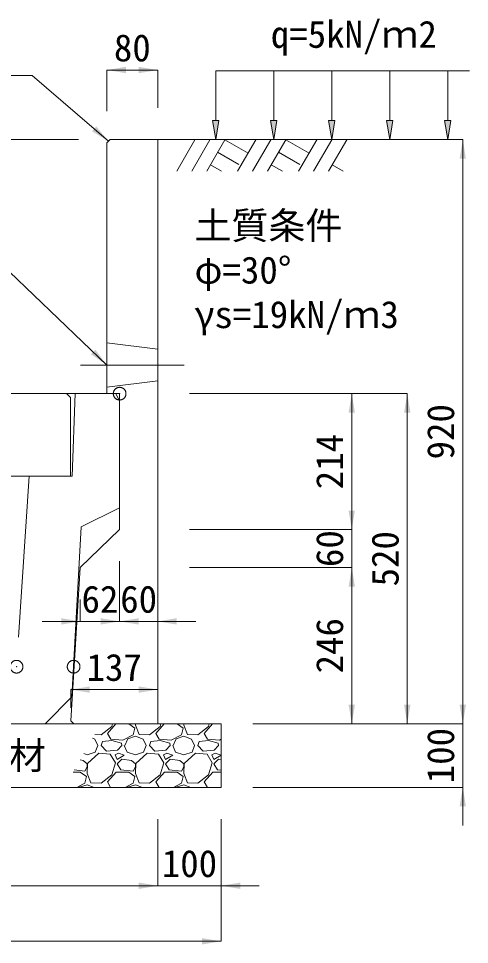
# Model space of a CAD drawing. Units: millimetres at full size, sheet at 1:40. Extents: x 206103 to 244503, y 883348 to 903496.
# Drawn here: x 231421 to 232132, y 900101 to 901559 of the extents above; entities that cross this region are included whole.
import ezdxf
from ezdxf.enums import TextEntityAlignment as Align

# ---------------------------------------------------------------- set-up
doc = ezdxf.new("R2010")
doc.units = ezdxf.units.MM
doc.header["$LTSCALE"] = 40
doc.header["$PDMODE"] = 32
doc.header["$PDSIZE"] = 20
doc.linetypes.add('DASHED', pattern=[7.5, 6, -1.5])
doc.linetypes.add('USER1', pattern=[28.575, 19.05, -3.175, 3.175, -3.175])
for name, color, linetype, lineweight in [('0_2', 7, 'Continuous', 20), ('パネックスKUR', 2, 'Continuous', 20), ('基礎材', 7, 'Continuous', 15), ('寸法線', 7, 'Continuous', 13), ('引出線', 4, 'Continuous', 13), ('本体', 2, 'Continuous', 13), ('補助線', 8, 'USER1', 13), ('ﾊｯﾁﾝｸﾞ', 7, 'Continuous', 5)]:
    doc.layers.add(name, color=color, linetype=linetype, lineweight=lineweight)
doc.layers.add('文字', color=7, linetype='Continuous')
doc.styles.add('ＭＳ ゴシック', font='')
doc.styles.get('ＭＳ ゴシック').set_extended_font_data('MS Gothic')

# ---------------------------------------------------------------- blocks, each defined once
blk = doc.blocks.new('filled_arrow')
at = {"color": 0, "linetype": 'Continuous', "lineweight": -2}
blk.add_solid([(7.5, 1.25), (0, 0), (7.5, -1.25)], dxfattribs=at)

msp = doc.modelspace()

# ---------------------------------------------------------------- hatches: boundary and pattern name
at = {"layer": '寸法線'}
for points in [[(231736.62, 901398.33), (231731.62, 901368.33), (231726.62, 901398.33)], [(231828.03, 901398.33), (231823.03, 901368.33), (231818.03, 901398.33)], [(231919.44, 901398.33), (231914.44, 901368.33), (231909.44, 901398.33)], [(232010.86, 901398.33), (232005.86, 901368.33), (232000.86, 901398.33)], [(232102.27, 901398.33), (232097.27, 901368.33), (232092.27, 901398.33)]]:
    msp.add_hatch(color=256, dxfattribs=at).paths.add_polyline_path(points)

# ---------------------------------------------------------------- linework, layer by layer
at = {"layer": '0_2'}
msp.add_line((231640.21, 901368.33), (232040.21, 901368.33), dxfattribs=at)
at = {"layer": 'パネックスKUR'}
for p, q in [((231560.21, 901363.33), (231565.21, 901368.33)), ((231560.21, 901363.33), (231560.21, 900968.33)), ((231640.21, 901368.33), (231565.21, 901368.33)), ((231640.21, 901368.33), (231640.21, 900448.33)), ((231580.21, 900968.33), (231560.21, 900968.33)), ((231580.21, 900968.33), (231580.21, 900754.33)), ((231580.21, 900754.33), (231518.21, 900694.33)), ((231518.21, 900694.33), (231503.51, 900453.32)), ((231503.51, 900453.32), (231508.21, 900448.33)), ((231640.21, 900448.33), (231508.21, 900448.33))]:
    msp.add_line(p, q, dxfattribs=at)
at = {"layer": 'パネックスKUR', "linetype": 'DASHED', "lineweight": 9}
for p, q in [((231560.21, 901048.33), (231640.21, 901038.33)), ((231560.21, 900978.33), (231640.21, 900988.33))]:
    msp.add_line(p, q, dxfattribs=at)
at = {"layer": '基礎材'}
for p, q in [((231012.71, 900448.33), (231740.25, 900448.33)), ((231740.25, 900448.33), (231740.25, 900348.33)), ((231012.71, 900348.33), (231740.25, 900348.33))]:
    msp.add_line(p, q, dxfattribs=at)
at = {"layer": '寸法線'}
for p, q in [((231560.21, 901477.99), (231640.21, 901477.99)), ((231560.21, 901413.33), (231560.21, 901477.99)), ((231640.21, 901418.33), (231640.21, 901477.99)), ((231515.21, 901368.33), (231065.21, 901368.33)), ((231690.21, 901368.33), (232121.05, 901368.33)), ((232121.05, 900448.33), (232121.05, 901368.33)), ((231510.21, 900968.33), (231065.21, 900968.33)), ((231690.21, 900968.33), (232033.55, 900968.33)), ((231690.21, 900968.33), (231946.05, 900968.33)), ((231946.05, 900968.33), (231946.05, 900754.33)), ((232033.55, 900968.33), (232033.55, 900448.33)), ((231946.05, 900814.33), (231946.05, 900634.33)), ((231690.21, 900754.33), (231946.05, 900754.33)), ((231690.21, 900754.33), (231946.05, 900754.33)), ((231580.21, 900704.33), (231580.21, 900609.71)), ((231580.21, 900704.33), (231580.21, 900609.71)), ((231640.21, 900704.33), (231640.21, 900609.71)), ((231690.21, 900694.33), (231946.05, 900694.33)), ((231690.21, 900694.33), (231946.05, 900694.33)), ((231946.05, 900694.33), (231946.05, 900448.33)), ((231518.21, 900644.33), (231518.21, 900609.71)), ((231640.21, 900609.71), (231458.21, 900609.71)), ((231520.21, 900609.71), (231700.21, 900609.71)), ((231503.21, 900502.32), (231640.21, 900502.32)), ((231503.21, 900473.33), (231503.21, 900502.32)), ((231640.21, 900473.33), (231640.21, 900502.32)), ((232121.05, 900508.33), (232121.05, 900288.33)), ((231790.25, 900448.33), (232121.05, 900448.33)), ((231790.25, 900448.33), (232033.55, 900448.33)), ((231790.25, 900448.33), (231946.05, 900448.33)), ((231790.25, 900448.33), (232121.05, 900448.33)), ((231790.25, 900348.33), (232121.05, 900348.33)), ((231640.25, 900298.33), (231640.25, 900193.39)), ((231640.25, 900298.33), (231640.25, 900193.39)), ((231740.25, 900298.33), (231740.25, 900193.39)), ((231740.25, 900298.33), (231740.25, 900105.89)), ((231112.71, 900193.39), (231640.25, 900193.39)), ((231580.25, 900193.39), (231800.25, 900193.39)), ((231740.25, 900105.89), (231012.71, 900105.89))]:
    msp.add_line(p, q, dxfattribs=at)
at = {"layer": '寸法線', "lineweight": 9}
for p, q in [((232131.62, 901476.88), (231731.62, 901476.88)), ((231731.62, 901398.33), (231731.62, 901476.88)), ((231823.03, 901398.33), (231823.03, 901476.88)), ((231914.44, 901398.33), (231914.44, 901476.88)), ((232005.86, 901398.33), (232005.86, 901476.88)), ((232097.27, 901398.33), (232097.27, 901476.88))]:
    msp.add_line(p, q, dxfattribs=at)
for points in [[(231736.62, 901398.33), (231731.62, 901368.33), (231726.62, 901398.33)], [(231828.03, 901398.33), (231823.03, 901368.33), (231818.03, 901398.33)], [(231919.44, 901398.33), (231914.44, 901368.33), (231909.44, 901398.33)], [(232010.86, 901398.33), (232005.86, 901368.33), (232000.86, 901398.33)], [(232102.27, 901398.33), (232097.27, 901368.33), (232092.27, 901398.33)]]:
    msp.add_lwpolyline(points, close=True, dxfattribs=at)
at = {"layer": '引出線'}
for points in [[(231562.71, 901365.83), (231442.5, 901469.29), (231134.25, 901469.29)], [(231560.21, 901013.33), (231367.75, 901196.78), (231196, 901196.78)]]:
    msp.add_lwpolyline(points, dxfattribs=at)
at = {"layer": '本体'}
for p, q in [((231510.21, 900968.33), (231505.21, 900838.33)), ((231574.21, 900968.33), (231510.21, 900968.33)), ((231574.21, 900968.33), (231580.21, 900956.33)), ((231580.21, 900788.33), (231580.21, 900956.33)), ((231437.71, 900838.33), (231420.82, 900585)), ((231505.21, 900838.33), (231437.71, 900838.33)), ((231519.71, 900758.47), (231580.21, 900788.33)), ((231519.71, 900758.47), (231505.11, 900490.74)), ((231462.71, 900448.33), (231505.11, 900490.74)), ((231112.71, 900448.33), (231462.71, 900448.33))]:
    msp.add_line(p, q, dxfattribs=at)
at = {"layer": '本体', "lineweight": 20}
msp.add_lwpolyline([(231072.71, 900838.33), (231072.71, 900962.33), (231078.71, 900968.33), (231496.71, 900968.33), (231502.71, 900962.33), (231502.71, 900838.33)], close=True, dxfattribs=at)
at = {"layer": '補助線'}
msp.add_line((231518.35, 901013.33), (231682.06, 901013.33), dxfattribs=at)
for p in [(231580.21, 900968.33), (231417.71, 900538.33), (231507.71, 900538.33)]:
    msp.add_point(p, dxfattribs=at)
at = {"layer": 'ﾊｯﾁﾝｸﾞ', "lineweight": 9}
for p, q in [((231698.85, 901368.32), (231670.21, 901318.7)), ((231722.48, 901368.32), (231693.83, 901318.7)), ((231746.1, 901368.32), (231717.45, 901318.7)), ((231746.1, 901368.32), (231782.67, 901347.21)), ((231794.86, 901368.32), (231766.21, 901318.7)), ((231818.48, 901368.32), (231789.83, 901318.7)), ((231842.1, 901368.32), (231813.45, 901318.7)), ((231842.1, 901368.32), (231878.67, 901347.21)), ((231890.85, 901368.32), (231862.2, 901318.7)), ((231914.48, 901368.32), (231885.83, 901318.7)), ((231938.1, 901368.32), (231909.45, 901318.7)), ((231734.68, 901348.54), (231768.09, 901329.25)), ((231830.68, 901348.54), (231864.09, 901329.25)), ((231723.26, 901328.75), (231740.67, 901318.7)), ((231819.25, 901328.75), (231836.67, 901318.7)), ((231915.25, 901328.75), (231932.67, 901318.7))]:
    msp.add_line(p, q, dxfattribs=at)
at = {"layer": 'ﾊｯﾁﾝｸﾞ'}
for p, q in [((231551.03, 900431.05), (231567.79, 900444)), ((231560.93, 900433.33), (231574.43, 900448.33)), ((231567.79, 900444), (231569.18, 900448.33)), ((231594.81, 900448.33), (231604.37, 900441.71)), ((231604.37, 900441.71), (231601.32, 900431.05)), ((231605.23, 900448.33), (231605.13, 900446.29)), ((231605.13, 900446.29), (231611.23, 900431.81)), ((231627.23, 900431.05), (231643.99, 900444)), ((231637.13, 900433.33), (231650.63, 900448.33)), ((231643.99, 900444), (231645.38, 900448.33)), ((231671.01, 900448.33), (231680.57, 900441.71)), ((231680.57, 900441.71), (231677.52, 900431.05)), ((231681.43, 900448.33), (231681.33, 900446.29)), ((231681.33, 900446.29), (231687.43, 900431.81)), ((231703.43, 900431.05), (231720.19, 900444)), ((231713.33, 900433.33), (231726.83, 900448.33)), ((231720.19, 900444), (231721.58, 900448.33)), ((231537.48, 900425.55), (231541.12, 900424.19)), ((231540.93, 900431.53), (231551.03, 900431.05)), ((231566.27, 900424.19), (231560.93, 900433.33)), ((231601.32, 900431.05), (231585.32, 900422.66)), ((231588.37, 900414.28), (231592.94, 900424.95)), ((231592.94, 900424.95), (231605.13, 900428.76)), ((231605.13, 900428.76), (231617.32, 900424.19)), ((231611.23, 900431.81), (231627.23, 900431.05)), ((231642.47, 900424.19), (231637.13, 900433.33)), ((231677.52, 900431.05), (231661.52, 900422.66)), ((231664.57, 900414.28), (231669.14, 900424.95)), ((231669.14, 900424.95), (231681.33, 900428.76)), ((231681.33, 900428.76), (231693.52, 900424.19)), ((231687.43, 900431.81), (231703.43, 900431.05)), ((231718.67, 900424.19), (231713.33, 900433.33)), ((231541.12, 900424.19), (231545.69, 900414.28)), ((231541.88, 900403.61), (231545.69, 900414.28)), ((231551.03, 900414.28), (231553.31, 900420.38)), ((231559.41, 900405.14), (231551.03, 900414.28)), ((231567.79, 900421.9), (231553.31, 900420.38)), ((231585.32, 900422.66), (231566.27, 900424.19)), ((231583.03, 900418.09), (231567.79, 900421.9)), ((231583.79, 900414.28), (231576.94, 900406.66)), ((231583.79, 900414.28), (231583.03, 900418.09)), ((231587.6, 900414.28), (231592.18, 900403.61)), ((231617.32, 900424.19), (231621.89, 900414.28)), ((231618.08, 900403.61), (231621.89, 900414.28)), ((231627.23, 900414.28), (231629.51, 900420.38)), ((231635.61, 900405.14), (231627.23, 900414.28)), ((231643.99, 900421.9), (231629.51, 900420.38)), ((231661.52, 900422.66), (231642.47, 900424.19)), ((231659.23, 900418.09), (231643.99, 900421.9)), ((231659.99, 900414.28), (231653.14, 900406.66)), ((231659.99, 900414.28), (231659.23, 900418.09)), ((231663.8, 900414.28), (231668.38, 900403.61)), ((231693.52, 900424.19), (231698.09, 900414.28)), ((231694.28, 900403.61), (231698.09, 900414.28)), ((231703.43, 900414.28), (231705.71, 900420.38)), ((231711.81, 900405.14), (231703.43, 900414.28)), ((231720.19, 900421.9), (231705.71, 900420.38)), ((231737.72, 900422.66), (231718.67, 900424.19)), ((231735.43, 900418.09), (231720.19, 900421.9)), ((231736.19, 900414.28), (231729.34, 900406.66)), ((231736.19, 900414.28), (231735.43, 900418.09)), ((231740.25, 900423.99), (231737.72, 900422.66)), ((231740, 900414.28), (231740.25, 900413.7)), ((231523.54, 900401.39), (231528.93, 900399.8)), ((231528.93, 900399.8), (231541.88, 900403.61)), ((231547.22, 900402.09), (231529.69, 900386.09)), ((231565.51, 900400.57), (231547.22, 900402.09)), ((231576.94, 900406.66), (231559.41, 900405.14)), ((231573.89, 900386.85), (231565.51, 900400.57)), ((231578.46, 900402.09), (231573.13, 900399.8)), ((231573.13, 900399.8), (231576.17, 900392.18)), ((231576.17, 900392.18), (231587.6, 900399.04)), ((231587.6, 900399.04), (231578.46, 900402.09)), ((231592.18, 900403.61), (231605.13, 900399.8)), ((231605.13, 900399.8), (231618.08, 900403.61)), ((231623.42, 900402.09), (231605.89, 900386.09)), ((231641.71, 900400.57), (231623.42, 900402.09)), ((231653.14, 900406.66), (231635.61, 900405.14)), ((231650.09, 900386.85), (231641.71, 900400.57)), ((231654.66, 900402.09), (231649.33, 900399.8)), ((231649.33, 900399.8), (231652.37, 900392.18)), ((231652.37, 900392.18), (231663.8, 900399.04)), ((231663.8, 900399.04), (231654.66, 900402.09)), ((231668.38, 900403.61), (231681.33, 900399.8)), ((231681.33, 900399.8), (231694.28, 900403.61)), ((231699.62, 900402.09), (231682.09, 900386.09)), ((231717.91, 900400.57), (231699.62, 900402.09)), ((231729.34, 900406.66), (231711.81, 900405.14)), ((231726.29, 900386.85), (231717.91, 900400.57)), ((231730.86, 900402.09), (231725.53, 900399.8)), ((231725.53, 900399.8), (231728.57, 900392.18)), ((231728.57, 900392.18), (231740, 900399.04)), ((231740, 900399.04), (231730.86, 900402.09)), ((231522.83, 900390.66), (231517.78, 900391.42)), ((231528.93, 900385.33), (231522.83, 900390.66)), ((231529.69, 900386.09), (231528.93, 900370.09)), ((231528.93, 900380.75), (231528.93, 900385.33)), ((231567.79, 900367.8), (231573.89, 900386.85)), ((231583.79, 900392.95), (231576.17, 900385.33)), ((231576.17, 900385.33), (231582.27, 900376.18)), ((231599.03, 900390.66), (231583.79, 900392.95)), ((231605.13, 900385.33), (231599.03, 900390.66)), ((231605.89, 900386.09), (231605.13, 900370.09)), ((231605.13, 900380.75), (231605.13, 900385.33)), ((231643.99, 900367.8), (231650.09, 900386.85)), ((231659.99, 900392.95), (231652.37, 900385.33)), ((231652.37, 900385.33), (231658.47, 900376.18)), ((231675.23, 900390.66), (231659.99, 900392.95)), ((231681.33, 900385.33), (231675.23, 900390.66)), ((231682.09, 900386.09), (231681.33, 900370.09)), ((231681.33, 900380.75), (231681.33, 900385.33)), ((231720.19, 900367.8), (231726.29, 900386.85)), ((231736.19, 900392.95), (231728.57, 900385.33)), ((231728.57, 900385.33), (231734.67, 900376.18)), ((231740.25, 900392.34), (231736.19, 900392.95)), ((231506.78, 900372.37), (231518.26, 900372.37)), ((231508.79, 900375.86), (231525.12, 900373.9)), ((231518.26, 900372.37), (231528.17, 900365.51)), ((231525.12, 900373.9), (231528.93, 900380.75)), ((231528.93, 900370.09), (231535.03, 900355.61)), ((231551.03, 900354.85), (231567.79, 900367.8)), ((231560.93, 900357.13), (231574.65, 900372.37)), ((231574.65, 900372.37), (231594.46, 900372.37)), ((231582.27, 900376.18), (231601.32, 900373.9)), ((231594.46, 900372.37), (231604.37, 900365.51)), ((231601.32, 900373.9), (231605.13, 900380.75)), ((231605.13, 900370.09), (231611.23, 900355.61)), ((231627.23, 900354.85), (231643.99, 900367.8)), ((231637.13, 900357.13), (231650.85, 900372.37)), ((231650.85, 900372.37), (231670.66, 900372.37)), ((231658.47, 900376.18), (231677.52, 900373.9)), ((231670.66, 900372.37), (231680.57, 900365.51)), ((231677.52, 900373.9), (231681.33, 900380.75)), ((231681.33, 900370.09), (231687.43, 900355.61)), ((231703.43, 900354.85), (231720.19, 900367.8)), ((231713.33, 900357.13), (231727.05, 900372.37)), ((231727.05, 900372.37), (231740.25, 900372.37)), ((231734.67, 900376.18), (231740.25, 900375.51)), ((231525.12, 900354.85), (231512.68, 900348.33)), ((231516.74, 900348.75), (231528.93, 900352.56)), ((231528.17, 900365.51), (231525.12, 900354.85)), ((231528.93, 900352.56), (231540.21, 900348.33)), ((231535.03, 900355.61), (231551.03, 900354.85)), ((231566.07, 900348.33), (231560.93, 900357.13)), ((231601.32, 900354.85), (231588.88, 900348.33)), ((231592.94, 900348.75), (231605.13, 900352.56)), ((231604.37, 900365.51), (231601.32, 900354.85)), ((231605.13, 900352.56), (231616.41, 900348.33)), ((231611.23, 900355.61), (231627.23, 900354.85)), ((231642.27, 900348.33), (231637.13, 900357.13)), ((231677.52, 900354.85), (231665.08, 900348.33)), ((231669.14, 900348.75), (231681.33, 900352.56)), ((231680.57, 900365.51), (231677.52, 900354.85)), ((231681.33, 900352.56), (231692.61, 900348.33)), ((231687.43, 900355.61), (231703.43, 900354.85)), ((231718.47, 900348.33), (231713.33, 900357.13)), ((231516.56, 900348.33), (231516.74, 900348.75)), ((231592.76, 900348.33), (231592.94, 900348.75)), ((231668.96, 900348.33), (231669.14, 900348.75))]:
    msp.add_line(p, q, dxfattribs=at)

# ---------------------------------------------------------------- block references
at = {"layer": '寸法線', "xscale": 4, "yscale": 4}
for p in [(231560.21, 901477.99), (231580.21, 900609.71), (231640.21, 900609.71), (231503.21, 900502.32), (231740.25, 900193.39)]:
    msp.add_blockref('filled_arrow', p, dxfattribs=at)
for p, rotation in [((231640.21, 901477.99), 180), ((232121.05, 901368.33), 270), ((231946.05, 900968.33), 270), ((232033.55, 900968.33), 270), ((231946.05, 900754.33), 90), ((231946.05, 900754.33), 90), ((231946.05, 900694.33), 270), ((231946.05, 900694.33), 270), ((231518.21, 900609.71), 180), ((231580.21, 900609.71), 180), ((231640.21, 900502.32), 180), ((231946.05, 900448.33), 90), ((232033.55, 900448.33), 90), ((232121.05, 900448.33), 90), ((232121.05, 900448.33), 90), ((232121.05, 900348.33), 270), ((231640.25, 900193.39), 180), ((231640.25, 900193.39), 180), ((231740.25, 900105.89), 180)]:
    msp.add_blockref('filled_arrow', p, dxfattribs=dict(at, rotation=rotation))
at = {"layer": '引出線', "xscale": 4, "yscale": 4}
for p, rotation in [((231562.71, 901365.83), 139.3), ((231560.21, 901013.33), 136.4)]:
    msp.add_blockref('filled_arrow', p, dxfattribs=dict(at, rotation=rotation))

# ---------------------------------------------------------------- texts
at = {"layer": '寸法線', "style": 'ＭＳ ゴシック'}
for s, p in [('80', (231600.21, 901512.99)), ('62', (231549.21, 900644.71)), ('60', (231610.21, 900644.71)), ('137', (231571.71, 900537.32)), ('基礎材', (231376.48, 900398.33)), ('100', (231690.25, 900228.39))]:
    msp.add_text(s, height=42.72, dxfattribs=at).set_placement(p, align=Align.MIDDLE_CENTER)
for s, p in [('土質条件', (231698.17, 901254.36)), ('φ=30°', (231698.17, 901184.36)), ('γs=19kN/ｍ3', (231698.17, 901114.36))]:
    msp.add_text(s, height=42.72, dxfattribs=at).set_placement(p, align=Align.TOP_LEFT)
for s, p in [('920', (232086.05, 900908.33)), ('214', (231911.05, 900861.33)), ('60', (231911.05, 900724.33)), ('520', (231998.55, 900708.33)), ('246', (231911.05, 900571.33)), ('100', (232086.05, 900398.33))]:
    msp.add_text(s, height=42.72, rotation=90, dxfattribs=at).set_placement(p, align=Align.MIDDLE_CENTER)
at = {"layer": '文字', "style": 'ＭＳ ゴシック'}
msp.add_text('q=5kN/ｍ2', height=42.72, dxfattribs=at).set_placement((231818.51, 901500.15), align=Align.BOTTOM_LEFT)

doc.saveas('drawing.dxf')
